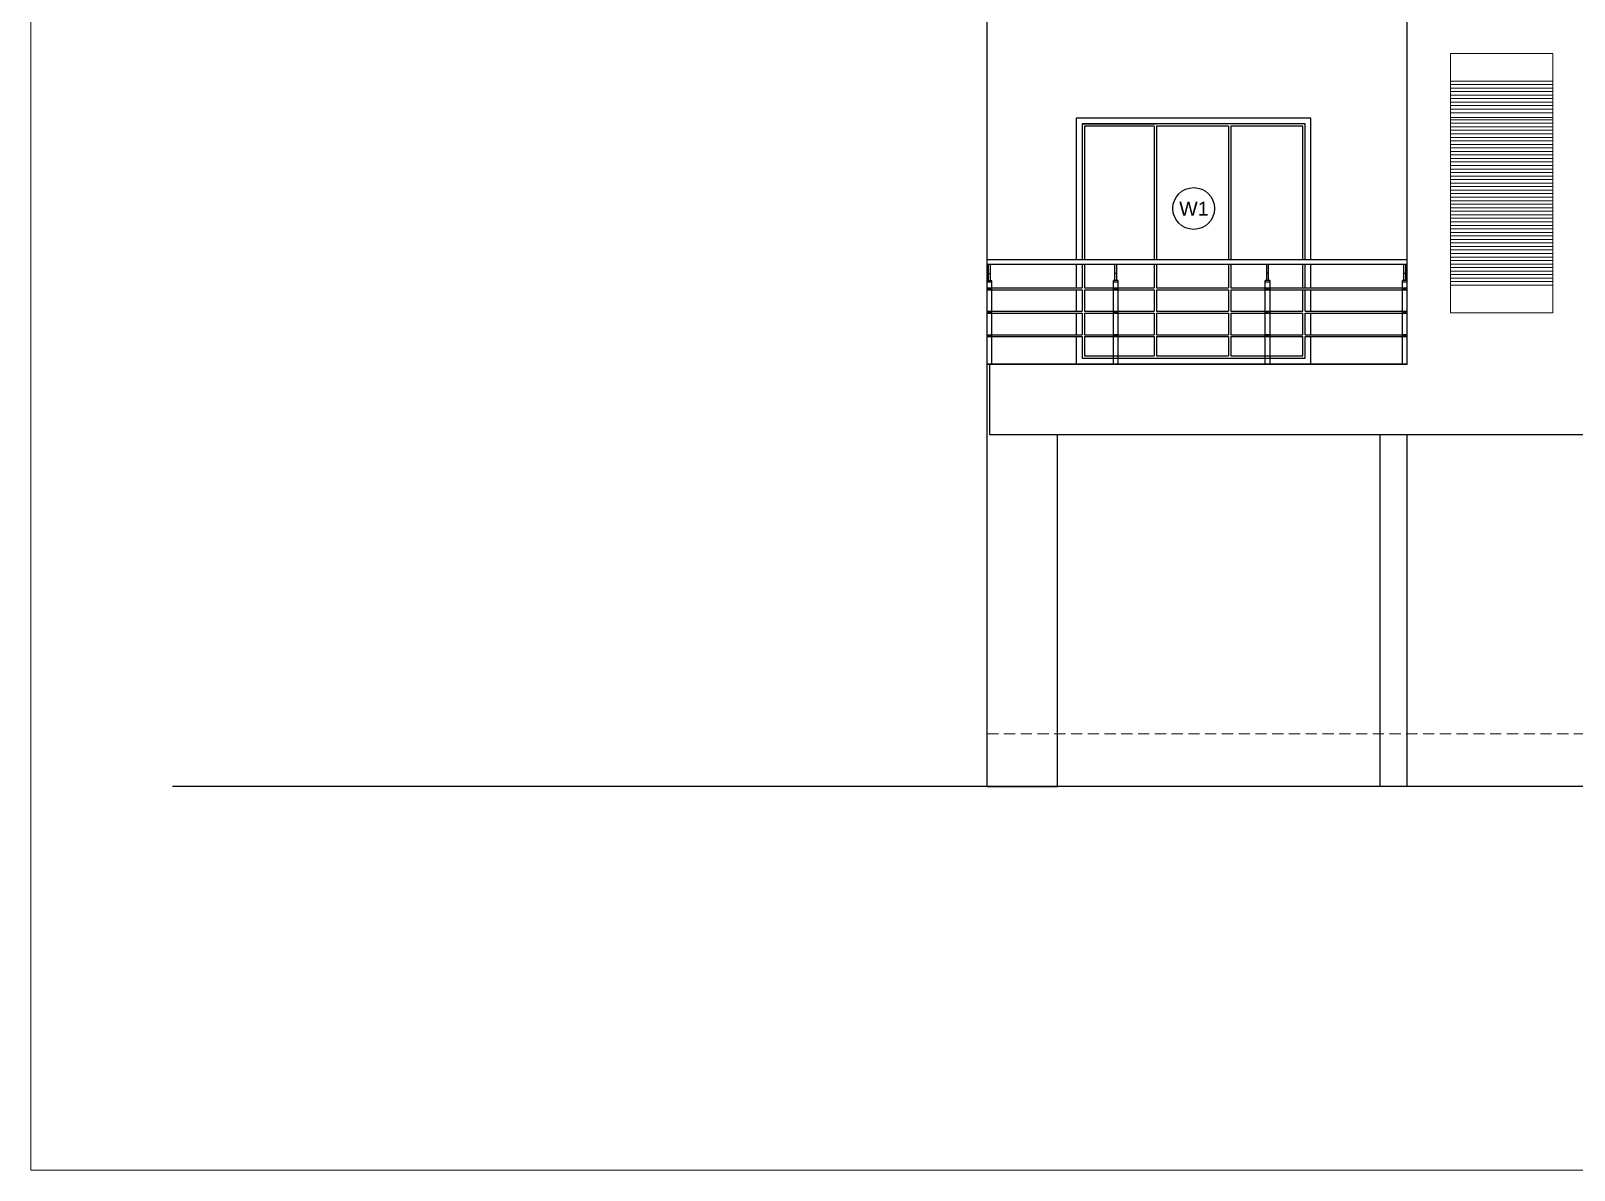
# Model space of a CAD drawing. Header units: millimetres. Extents: x -1932176 to 78768, y -1967 to 1266654.
# Drawn here: x -535414 to -522262, y 388385 to 398095 of the extents above; entities that cross this region are included whole.
import ezdxf

# ---------------------------------------------------------------- set-up
doc = ezdxf.new("R2010")
doc.units = ezdxf.units.MM
doc.linetypes.add('HIDDEN2', pattern=[4.7625, 3.175, -1.5875])
for name, color, linetype, lineweight in [('NAMES', 252, 'Continuous', 15), ('railing', 212, 'Continuous', 25), ('SHEET', 7, 'Continuous', 13)]:
    doc.layers.add(name, color=color, linetype=linetype, lineweight=lineweight)
doc.styles.get("Standard").update_dxf_attribs({"font": 'arial.ttf'})

# ---------------------------------------------------------------- blocks, each defined once
blk = doc.blocks.new('ригеледержатель')
at = {"layer": 'railing', "ltscale": 10}
blk.add_lwpolyline([(148240, 1192435), (148270, 1192435), (148270, 1192417), (148240, 1192417)], close=True, dxfattribs=at)
blk.add_circle((148255, 1192426), 3, dxfattribs=at)

msp = doc.modelspace()

# ---------------------------------------------------------------- linework, layer by layer
at = {"ltscale": 30}
for p, q in [((-527264.24249, 391654.59026), (-527264.24249, 418204.59026)), ((-523684.24209, 395254.59026), (-523684.24209, 398404.59026)), ((-524554.90031, 397302.09026), (-526454.90031, 397302.09026)), ((-526454.90031, 397302.09026), (-526454.90031, 396827.3923)), ((-526454.90031, 397302.09026), (-525821.90031, 397302.09026)), ((-525841.90031, 397282.09026), (-525841.90031, 396146.61926)), ((-525821.90031, 397282.09026), (-525821.90031, 396146.61926)), ((-525207.90031, 397282.09026), (-525207.90031, 396146.61926)), ((-524554.90031, 397302.09026), (-525187.90031, 397302.09026)), ((-525187.90031, 397282.09026), (-525187.90031, 396146.61926)), ((-527264.24249, 396146.61926), (-523684.24192, 396146.61926)), ((-527264.24249, 395254.59026), (-527264.24249, 396106.61926)), ((-527264.24249, 396106.61926), (-527236.24249, 396106.61926)), ((-527264.24249, 396106.61926), (-523684.24192, 396106.61926)), ((-525841.90031, 396106.61926), (-525841.90031, 395904.61926)), ((-525821.90031, 396106.61926), (-525821.90031, 395904.61926)), ((-525207.90031, 396106.61926), (-525207.90031, 395904.61926)), ((-525187.90031, 396106.61926), (-525187.90031, 395904.61926)), ((-523712.24192, 396106.61926), (-523684.24192, 396106.61926)), ((-523684.24192, 395254.59026), (-523684.24192, 396106.61926)), ((-527264.24249, 395904.61926), (-527224.24249, 395904.61926)), ((-527264.24249, 395904.61926), (-526454.90031, 395904.61926)), ((-527264.24249, 395888.61926), (-527224.24249, 395888.61926)), ((-527264.24249, 395888.61926), (-526454.90031, 395888.61926)), ((-526434.90031, 395904.61926), (-525841.90031, 395904.61926)), ((-526434.90031, 395888.61926), (-525841.90031, 395888.61926)), ((-525841.90031, 395888.61926), (-525841.90031, 395704.61926)), ((-525821.90031, 395904.61926), (-525207.90031, 395904.61926)), ((-525821.90031, 395888.61926), (-525821.90031, 395704.61926)), ((-525821.90031, 395888.61926), (-525207.90031, 395888.61926)), ((-525207.90031, 395888.61926), (-525207.90031, 395704.61926)), ((-525187.90031, 395904.61926), (-523684.24192, 395904.61926)), ((-525187.90031, 395888.61926), (-525187.90031, 395704.61926)), ((-525187.90031, 395888.61926), (-523684.24192, 395888.61926)), ((-523724.24192, 395904.61926), (-523684.24192, 395904.61926)), ((-523724.24192, 395888.61926), (-523684.24192, 395888.61926)), ((-527264.24249, 395704.61926), (-527224.24249, 395704.61926)), ((-527264.24249, 395704.61926), (-526454.90031, 395704.61926)), ((-527264.24249, 395688.61926), (-527224.24249, 395688.61926)), ((-527264.24249, 395688.61926), (-526454.90031, 395688.61926)), ((-526434.90031, 395704.61926), (-525841.90031, 395704.61926)), ((-526434.90031, 395688.61926), (-525841.90031, 395688.61926)), ((-525841.90031, 395688.61926), (-525841.90031, 395504.61926)), ((-525821.90031, 395704.61926), (-525207.90031, 395704.61926)), ((-525821.90031, 395688.61926), (-525821.90031, 395504.61926)), ((-525821.90031, 395688.61926), (-525207.90031, 395688.61926)), ((-525207.90031, 395688.61926), (-525207.90031, 395504.61926)), ((-525187.90031, 395704.61926), (-524574.90031, 395704.61926)), ((-525187.90031, 395688.61926), (-525187.90031, 395504.61926)), ((-525187.90031, 395688.61926), (-524574.90031, 395688.61926)), ((-524554.90031, 395704.61926), (-523684.24192, 395704.61926)), ((-524554.90031, 395688.61926), (-523684.24192, 395688.61926)), ((-523724.24192, 395704.61926), (-523684.24192, 395704.61926)), ((-523724.24192, 395688.61926), (-523684.24192, 395688.61926)), ((-527264.24249, 395504.61926), (-527224.24249, 395504.61926)), ((-527264.24249, 395504.61926), (-526454.90031, 395504.61926)), ((-527264.24249, 395488.61926), (-527224.24249, 395488.61926)), ((-527264.24249, 395488.61926), (-526454.90031, 395488.61926)), ((-526434.90031, 395504.61926), (-525841.90031, 395504.61926)), ((-526434.90031, 395488.61926), (-525841.90031, 395488.61926)), ((-525841.90031, 395488.61926), (-525841.90031, 395324.59026)), ((-525821.90031, 395504.61926), (-525207.90031, 395504.61926)), ((-525821.90031, 395488.61926), (-525821.90031, 395324.59026)), ((-525821.90031, 395488.61926), (-525207.90031, 395488.61926)), ((-525207.90031, 395488.61926), (-525207.90031, 395324.59026)), ((-525187.90031, 395504.61926), (-524574.90031, 395504.61926)), ((-525187.90031, 395488.61926), (-525187.90031, 395324.59026)), ((-525187.90031, 395488.61926), (-524574.90031, 395488.61926)), ((-524554.90031, 395504.61926), (-523684.24192, 395504.61926)), ((-524554.90031, 395488.61926), (-523684.24192, 395488.61926)), ((-523724.24192, 395504.61926), (-523684.24192, 395504.61926)), ((-523724.24192, 395488.61926), (-523684.24192, 395488.61926)), ((-527264.24249, 395254.59026), (-527224.24249, 395254.59026)), ((-527264.24249, 395254.59026), (-523684.24192, 395254.59026)), ((-523684.24209, 395254.59026), (-527264.24249, 395254.59026)), ((-523724.24192, 395254.59026), (-523684.24192, 395254.59026)), ((-527244.24249, 394654.59026), (-504789.04995, 394654.59026)), ((-526664.24249, 391654.59026), (-526664.24249, 394654.59026)), ((-523914.24199, 391654.59026), (-523914.24194, 394654.59026)), ((-523684.24199, 391654.59026), (-523684.24194, 394654.59026)), ((-500061.29465, 391654.59026), (-534206.5955, 391654.59026)), ((-502154.19316, 391654.59026), (-529449.42714, 391654.59026)), ((-527264.24249, 391654.59026), (-526664.24249, 391654.59026))]:
    msp.add_line(p, q, dxfattribs=at)
at = {"color": 254, "linetype": 'Continuous', "lineweight": 15, "ltscale": 50, "transparency": 33554493}
for p, q in [((-522443.54135, 397667.45012), (-523314.84383, 397667.45012)), ((-522443.54135, 397637.45012), (-523314.84383, 397637.45012)), ((-522443.54135, 397607.45012), (-523314.84383, 397607.45012)), ((-522443.54135, 397607.45012), (-523314.84383, 397607.45012)), ((-522443.54135, 397577.45012), (-523314.84383, 397577.45012)), ((-522443.54135, 397547.45012), (-523314.84383, 397547.45012)), ((-522443.54135, 397517.45012), (-523314.84383, 397517.45012)), ((-522443.54135, 397487.45012), (-523314.84383, 397487.45012)), ((-522443.54135, 397457.45012), (-523314.84383, 397457.45012)), ((-522443.54135, 397427.45012), (-523314.84383, 397427.45012)), ((-522443.54135, 397427.45012), (-523314.84383, 397427.45012)), ((-522443.54135, 397397.45012), (-523314.84383, 397397.45012)), ((-522443.54135, 397357.45012), (-523314.84383, 397357.45012)), ((-522443.54135, 397337.45012), (-523314.84383, 397337.45012)), ((-522443.54135, 397307.45012), (-523314.84383, 397307.45012)), ((-522443.54135, 397277.45012), (-523314.84383, 397277.45012)), ((-522443.54135, 397247.45012), (-523314.84383, 397247.45012)), ((-522443.54135, 397247.45012), (-523314.84383, 397247.45012)), ((-522443.54135, 397217.45012), (-523314.84383, 397217.45012)), ((-522443.54135, 397187.45012), (-523314.84383, 397187.45012)), ((-522443.54135, 397157.45012), (-523314.84383, 397157.45012)), ((-522443.54135, 397127.45012), (-523314.84383, 397127.45012)), ((-522443.54135, 397097.45012), (-523314.84383, 397097.45012)), ((-522443.54135, 397067.45012), (-523314.84383, 397067.45012)), ((-522443.54135, 397067.45012), (-523314.84383, 397067.45012)), ((-522443.54135, 397037.45012), (-523314.84383, 397037.45012)), ((-522443.54135, 397007.45012), (-523314.84383, 397007.45012)), ((-522443.54135, 396977.45012), (-523314.84383, 396977.45012)), ((-522443.54135, 396947.45012), (-523314.84383, 396947.45012)), ((-522443.54135, 396917.45012), (-523314.84383, 396917.45012)), ((-522443.54135, 396887.45012), (-523314.84383, 396887.45012)), ((-522443.54135, 396887.45012), (-523314.84383, 396887.45012)), ((-522443.54135, 396857.45012), (-523314.84383, 396857.45012)), ((-522443.54135, 396827.45012), (-523314.84383, 396827.45012)), ((-522443.54135, 396797.45012), (-523314.84383, 396797.45012)), ((-522443.54135, 396767.45012), (-523314.84383, 396767.45012)), ((-522443.54135, 396737.45012), (-523314.84383, 396737.45012)), ((-522443.54135, 396707.45012), (-523314.84383, 396707.45012)), ((-522443.54135, 396707.45012), (-523314.84383, 396707.45012)), ((-522443.54135, 396677.45012), (-523314.84383, 396677.45012)), ((-522443.54135, 396647.45012), (-523314.84383, 396647.45012)), ((-522443.54135, 396617.45012), (-523314.84383, 396617.45012)), ((-522443.54135, 396587.45012), (-523314.84383, 396587.45012)), ((-522443.54135, 396557.45012), (-523314.84383, 396557.45012)), ((-522443.54135, 396527.45012), (-523314.84383, 396527.45012)), ((-522443.54135, 396497.45012), (-523314.84383, 396497.45012)), ((-522443.54135, 396467.45012), (-523314.84383, 396467.45012)), ((-522443.54135, 396437.45012), (-523314.84383, 396437.45012)), ((-522443.54135, 396407.45012), (-523314.84383, 396407.45012)), ((-522443.54135, 396377.45012), (-523314.84383, 396377.45012)), ((-522443.54135, 396347.45012), (-523314.84383, 396347.45012)), ((-522443.54135, 396347.45012), (-523314.84383, 396347.45012)), ((-522443.54135, 396317.45012), (-523314.84383, 396317.45012)), ((-522443.54135, 396287.45012), (-523314.84383, 396287.45012)), ((-522443.54135, 396257.45012), (-523314.84383, 396257.45012)), ((-522443.54135, 396257.45012), (-523314.84383, 396257.45012)), ((-522443.54135, 396227.45012), (-523314.84383, 396227.45012)), ((-522443.54135, 396227.45012), (-523314.84383, 396227.45012)), ((-522443.54135, 396197.45012), (-523314.84383, 396197.45012)), ((-522443.54135, 396197.45012), (-523314.84383, 396197.45012)), ((-522443.54135, 396167.45012), (-523314.84383, 396167.45012)), ((-522443.54135, 396167.45012), (-523314.84383, 396167.45012)), ((-522443.54135, 396137.45012), (-523314.84383, 396137.45012)), ((-522443.54135, 396107.45012), (-523314.84383, 396107.45012)), ((-522443.54135, 396107.45012), (-523314.84383, 396107.45012)), ((-522443.54135, 396077.45012), (-523314.84383, 396077.45012)), ((-522443.54135, 396047.45012), (-523314.84383, 396047.45012)), ((-522443.54135, 396017.45012), (-523314.84383, 396017.45012)), ((-522443.54135, 395987.45012), (-523314.84383, 395987.45012)), ((-522443.54135, 395957.45012), (-523314.84383, 395957.45012)), ((-522443.54135, 395927.45012), (-523314.84383, 395927.45012))]:
    msp.add_line(p, q, dxfattribs=at)
at = {"ltscale": 10}
for p, q in [((-527252.24249, 395964.59026), (-527252.24249, 396106.61926)), ((-527236.24249, 395964.59026), (-527236.24249, 396106.61926)), ((-526175.91753, 395966.61926), (-526175.91753, 396106.61926)), ((-526159.91753, 395966.61926), (-526159.91753, 396106.61926)), ((-524882.01452, 395966.61926), (-524882.01452, 396106.61926)), ((-524866.01452, 395966.61926), (-524866.01452, 396106.61926)), ((-523712.24192, 395966.61926), (-523712.24192, 396106.61926)), ((-523696.24192, 395966.61926), (-523696.24192, 396106.61926)), ((-527264.24249, 395902.59026), (-527264.24249, 395954.59026)), ((-527264.24249, 395702.59026), (-527264.24249, 395886.59026)), ((-527224.24249, 395902.59026), (-527224.24249, 395954.59026)), ((-527224.24249, 395702.59026), (-527224.24249, 395902.59026)), ((-526187.91753, 395904.61926), (-526187.91753, 395956.61926)), ((-526187.91753, 395704.61926), (-526187.91753, 395888.61926)), ((-526147.91753, 395904.61926), (-526147.91753, 395956.61926)), ((-526147.91753, 395704.61926), (-526147.91753, 395904.61926)), ((-524894.01452, 395904.61926), (-524894.01452, 395956.61926)), ((-524894.01452, 395704.61926), (-524894.01452, 395888.61926)), ((-524854.01452, 395904.61926), (-524854.01452, 395956.61926)), ((-524854.01452, 395704.61926), (-524854.01452, 395904.61926)), ((-523724.24192, 395904.61926), (-523724.24192, 395956.61926)), ((-523724.24192, 395704.61926), (-523724.24192, 395888.61926)), ((-523684.24192, 395904.61926), (-523684.24192, 395956.61926)), ((-523684.24192, 395704.61926), (-523684.24192, 395904.61926)), ((-527264.24249, 395502.59026), (-527264.24249, 395686.59026)), ((-527224.24249, 395502.59026), (-527224.24249, 395702.59026)), ((-526187.91753, 395504.61926), (-526187.91753, 395688.61926)), ((-526147.91753, 395504.61926), (-526147.91753, 395704.61926)), ((-524894.01452, 395504.61926), (-524894.01452, 395688.61926)), ((-524854.01452, 395504.61926), (-524854.01452, 395704.61926)), ((-523724.24192, 395504.61926), (-523724.24192, 395688.61926)), ((-523684.24192, 395504.61926), (-523684.24192, 395704.61926)), ((-527264.24249, 395254.59026), (-527264.24249, 395486.59026)), ((-527224.24249, 395254.59026), (-527224.24249, 395502.59026)), ((-526187.91753, 395256.61926), (-526187.91753, 395488.61926)), ((-526147.91753, 395254.59026), (-526147.91753, 395504.61926)), ((-524894.01452, 395256.61926), (-524894.01452, 395488.61926)), ((-524854.01452, 395254.59026), (-524854.01452, 395504.61926)), ((-523724.24192, 395256.61926), (-523724.24192, 395488.61926)), ((-523684.24192, 395254.59026), (-523684.24192, 395504.61926))]:
    msp.add_line(p, q, dxfattribs=at)
at = {"ltscale": 100}
for p, q in [((-527236.24249, 396024.59026), (-527252.24249, 396024.59026)), ((-526159.91753, 396026.61926), (-526175.91753, 396026.61926)), ((-524866.01452, 396026.61926), (-524882.01452, 396026.61926)), ((-523696.24192, 396026.61926), (-523712.24192, 396026.61926))]:
    msp.add_line(p, q, dxfattribs=at)
for p, q in [((-527264.24249, 395254.59026), (-527264.24249, 395964.59026)), ((-526187.91753, 395254.59026), (-526187.91753, 395966.61926)), ((-524894.01452, 395254.59026), (-524894.01452, 395966.61926)), ((-523724.24192, 395254.59026), (-523724.24192, 395966.61926))]:
    msp.add_line(p, q)
at = {"linetype": 'ByBlock', "lineweight": 20}
for p, q in [((-527264.24249, 395254.59026), (-527224.24249, 395254.59026)), ((-526187.91753, 395254.59026), (-526147.91753, 395254.59026)), ((-524894.01452, 395254.59026), (-524854.01452, 395254.59026)), ((-523724.24192, 395254.59026), (-523684.24192, 395254.59026))]:
    msp.add_line(p, q, dxfattribs=at)
at = {"color": 252, "ltscale": 30}
msp.add_line((-527244.24249, 395254.59026), (-527244.24249, 394654.59026), dxfattribs=at)
at = {"linetype": 'ByBlock', "lineweight": 20}
msp.add_lwpolyline([(-523314.84383, 395692.00299), (-522443.54135, 395692.00299), (-522443.54135, 397902.10257), (-523314.84383, 397902.10257)], close=True, dxfattribs=at)
at = {"ltscale": 30}
for points in [[(-524504.90031, 396146.61926), (-524504.90031, 397352.09026), (-526504.90031, 397352.09026), (-526504.90031, 396146.61926)], [(-524554.90031, 396146.61926), (-524554.90031, 397302.09026), (-526454.90031, 397302.09026), (-526454.90031, 396146.61926)], [(-525841.90031, 397282.09026), (-526434.90031, 397282.09026), (-526434.90031, 396146.61926)], [(-525207.90031, 397282.09026), (-525821.90031, 397282.09026)], [(-524574.90031, 396146.61926), (-524574.90031, 397282.09026), (-525187.90031, 397282.09026)], [(-526504.90031, 396106.61926), (-526504.90031, 395904.61926)], [(-526454.90031, 396106.61926), (-526454.90031, 395904.61926)], [(-526434.90031, 396106.61926), (-526434.90031, 395904.61926)], [(-524574.90031, 395904.61926), (-524574.90031, 396106.61926)], [(-524554.90031, 395904.61926), (-524554.90031, 396106.61926)], [(-524504.90031, 395904.61926), (-524504.90031, 396106.61926)], [(-526504.90031, 395888.61926), (-526504.90031, 395704.61926)], [(-526454.90031, 395888.61926), (-526454.90031, 395704.61926)], [(-526434.90031, 395888.61926), (-526434.90031, 395704.61926)], [(-524574.90031, 395704.61926), (-524574.90031, 395888.61926)], [(-524554.90031, 395704.61926), (-524554.90031, 395888.61926)], [(-524504.90031, 395704.61926), (-524504.90031, 395888.61926)], [(-526504.90031, 395688.61926), (-526504.90031, 395504.61926)], [(-526454.90031, 395688.61926), (-526454.90031, 395504.61926)], [(-526434.90031, 395688.61926), (-526434.90031, 395504.61926)], [(-524574.90031, 395504.61926), (-524574.90031, 395688.61926)], [(-524554.90031, 395504.61926), (-524554.90031, 395688.61926)], [(-524504.90031, 395504.61926), (-524504.90031, 395688.61926)], [(-526504.90031, 395488.61926), (-526504.90031, 395254.59026)], [(-526454.90031, 395488.61926), (-526454.90031, 395304.59026), (-524554.90031, 395304.59026), (-524554.90031, 395488.61926)], [(-526434.90031, 395488.61926), (-526434.90031, 395324.59026), (-525841.90031, 395324.59026)], [(-525187.90031, 395324.59026), (-524574.90031, 395324.59026), (-524574.90031, 395488.61926)], [(-524504.90031, 395254.59026), (-524504.90031, 395488.61926)], [(-525821.90031, 395324.59026), (-525207.90031, 395324.59026)]]:
    msp.add_lwpolyline(points, dxfattribs=at)
at = {"ltscale": 10}
for points in [[(-527224.24249, 395964.59026), (-527264.24249, 395964.59026), (-527264.24249, 395954.59026), (-527224.24249, 395954.59026)], [(-526147.91753, 395966.61926), (-526187.91753, 395966.61926), (-526187.91753, 395956.61926), (-526147.91753, 395956.61926)], [(-524854.01452, 395966.61926), (-524894.01452, 395966.61926), (-524894.01452, 395956.61926), (-524854.01452, 395956.61926)], [(-523684.24192, 395966.61926), (-523724.24192, 395966.61926), (-523724.24192, 395956.61926), (-523684.24192, 395956.61926)]]:
    msp.add_lwpolyline(points, close=True, dxfattribs=at)
at = {"color": 252, "ltscale": 30}
msp.add_circle((-525504.62265, 396581.14175), 178.13957, dxfattribs=at)
at = {"layer": 'NAMES', "linetype": 'HIDDEN2', "lineweight": 20, "ltscale": 30}
msp.add_line((-527264.24249, 392104.59026), (-498954.77977, 392104.59026), dxfattribs=at)
at = {"layer": 'SHEET'}
msp.add_lwpolyline([(-535414.45101, 425991.86818), (-485478.69648, 425991.86818), (-485478.69648, 388385.08004), (-535414.45101, 388385.08004)], close=True, dxfattribs=at)

# ---------------------------------------------------------------- block references
for p in [(-675499.13437, -796531.01947), (-674422.8094, -796528.99047), (-673128.90639, -796528.99047), (-671959.1338, -796528.99047), (-675499.13437, -796731.01947), (-674422.8094, -796728.99047), (-673128.90639, -796728.99047), (-671959.1338, -796728.99047), (-675499.13437, -796931.01947), (-674422.8094, -796928.99047), (-673128.90639, -796928.99047), (-671959.1338, -796928.99047)]:
    msp.add_blockref('ригеледержатель', p)

# ---------------------------------------------------------------- texts
at = {"color": 252, "transparency": 16777216, "insert": (-525376.82601, 396639.71765), "char_height": 120, "attachment_point": 3}
msp.add_mtext_dynamic_manual_height_columns('W1', width=74.86437, gutter_width=11139.68641, heights=[0], dxfattribs=at)

doc.saveas('drawing.dxf')
